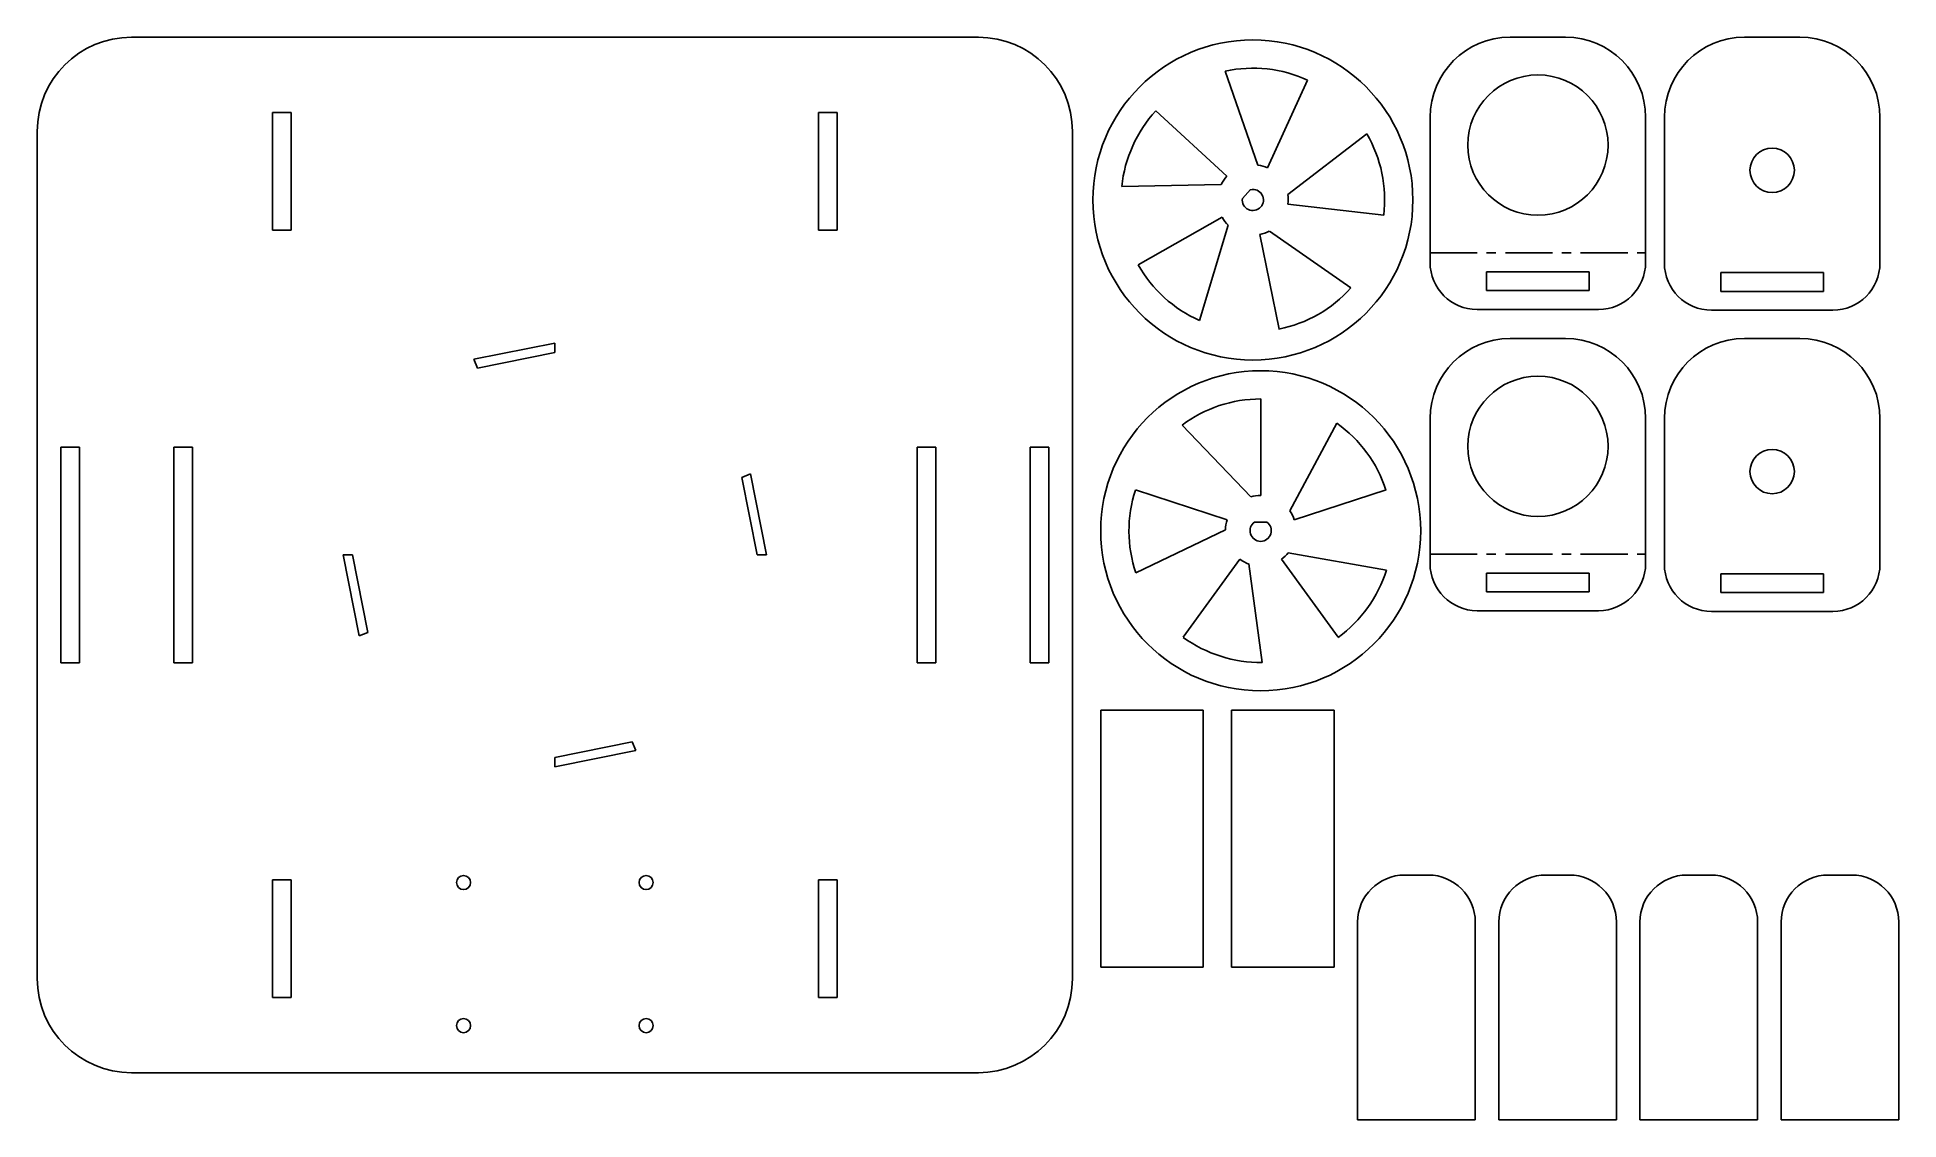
# Model space of a CAD drawing. Header units: inches. Extents: x 1 to 20.8, y 11.7 to 23.2.
import ezdxf

# ---------------------------------------------------------------- set-up
doc = ezdxf.new("R2010")
doc.units = ezdxf.units.IN
doc.header["$MEASUREMENT"] = 0
doc.linetypes.add('CENTERX2', pattern=[0.8, 0.5, -0.1, 0.1, -0.1])

msp = doc.modelspace()

# ---------------------------------------------------------------- linework, layer by layer
at = {"color": 7, "linetype": 'Continuous', "lineweight": 25}
for p, q in [((11.036, 23.155), (2.036, 23.155)), ((16.686, 23.155), (17.276, 23.155)), ((19.176, 23.155), (19.766, 23.155)), ((13.66, 22.795), (14.007, 21.797)), ((14.535, 22.699), (14.109, 21.767)), ((3.736, 22.355), (3.536, 22.355)), ((3.536, 22.355), (3.536, 21.105)), ((3.736, 21.105), (3.736, 22.355)), ((9.536, 22.355), (9.336, 22.355)), ((9.336, 22.355), (9.336, 21.105)), ((9.536, 21.105), (9.536, 22.355)), ((12.922, 22.373), (13.677, 21.68)), ((1.036, 22.155), (1.036, 13.155)), ((12.036, 13.155), (12.036, 22.155)), ((15.836, 20.763), (15.836, 22.305)), ((18.126, 22.305), (18.126, 20.763)), ((18.326, 20.755), (18.326, 22.305)), ((20.616, 22.305), (20.616, 20.755)), ((15.165, 22.128), (14.324, 21.483)), ((12.561, 21.57), (13.617, 21.591)), ((13.842, 21.441), (13.928, 21.536)), ((15.344, 21.266), (14.326, 21.383)), ((12.734, 20.738), (13.627, 21.242)), ((3.536, 21.105), (3.736, 21.105)), ((9.336, 21.105), (9.536, 21.105)), ((13.386, 20.146), (13.692, 21.157)), ((14.231, 20.054), (14.028, 21.058)), ((14.995, 20.491), (14.128, 21.094)), ((16.436, 20.663), (17.526, 20.663)), ((16.436, 20.463), (16.436, 20.663)), ((17.526, 20.663), (17.526, 20.463)), ((18.926, 20.655), (20.016, 20.655)), ((18.926, 20.455), (18.926, 20.655)), ((20.016, 20.655), (20.016, 20.455)), ((17.526, 20.463), (16.436, 20.463)), ((20.016, 20.455), (18.926, 20.455)), ((17.626, 20.263), (16.336, 20.263)), ((20.116, 20.255), (18.826, 20.255)), ((6.536, 19.905), (5.675, 19.734)), ((5.713, 19.641), (6.536, 19.805)), ((6.536, 19.805), (6.536, 19.905)), ((16.686, 19.955), (17.276, 19.955)), ((19.176, 19.955), (19.766, 19.955)), ((5.675, 19.734), (5.713, 19.641)), ((14.036, 19.312), (14.036, 18.287)), ((13.2, 19.035), (13.93, 18.272)), ((14.846, 19.054), (14.346, 18.124)), ((15.836, 17.563), (15.836, 19.105)), ((18.126, 19.105), (18.126, 17.563)), ((18.326, 17.555), (18.326, 19.105)), ((20.616, 19.105), (20.616, 17.555)), ((1.486, 18.8), (1.286, 18.8)), ((1.286, 18.8), (1.286, 16.51)), ((1.486, 16.51), (1.486, 18.8)), ((2.686, 18.8), (2.486, 18.8)), ((2.486, 18.8), (2.486, 16.51)), ((2.686, 16.51), (2.686, 18.8)), ((10.586, 18.8), (10.386, 18.8)), ((10.386, 18.8), (10.386, 16.51)), ((10.586, 16.51), (10.586, 18.8)), ((11.786, 18.8), (11.586, 18.8)), ((11.586, 18.8), (11.586, 16.51)), ((11.786, 16.51), (11.786, 18.8)), ((8.615, 18.516), (8.522, 18.478)), ((8.522, 18.478), (8.686, 17.655)), ((8.786, 17.655), (8.615, 18.516)), ((12.705, 18.345), (13.679, 18.028)), ((15.368, 18.345), (14.393, 18.028)), ((13.972, 18.005), (14.1, 18.005)), ((12.71, 17.465), (13.661, 17.923)), ((4.386, 17.655), (4.286, 17.655)), ((4.286, 17.655), (4.457, 16.794)), ((4.55, 16.832), (4.386, 17.655)), ((8.686, 17.655), (8.786, 17.655)), ((13.213, 16.78), (13.816, 17.609)), ((14.859, 16.78), (14.256, 17.609)), ((15.372, 17.495), (14.329, 17.678)), ((14.052, 16.512), (13.91, 17.559)), ((16.436, 17.463), (17.526, 17.463)), ((16.436, 17.263), (16.436, 17.463)), ((17.526, 17.463), (17.526, 17.263)), ((18.926, 17.455), (20.016, 17.455)), ((18.926, 17.255), (18.926, 17.455)), ((20.016, 17.455), (20.016, 17.255)), ((17.526, 17.263), (16.436, 17.263)), ((20.016, 17.255), (18.926, 17.255)), ((17.626, 17.063), (16.336, 17.063)), ((20.116, 17.055), (18.826, 17.055)), ((4.457, 16.794), (4.55, 16.832)), ((1.286, 16.51), (1.486, 16.51)), ((2.486, 16.51), (2.686, 16.51)), ((10.386, 16.51), (10.586, 16.51)), ((11.586, 16.51), (11.786, 16.51)), ((12.336, 16.005), (13.426, 16.005)), ((12.336, 13.276), (12.336, 16.005)), ((13.426, 16.005), (13.426, 13.276)), ((13.726, 16.005), (13.726, 13.276)), ((14.816, 16.005), (13.726, 16.005)), ((14.816, 13.276), (14.816, 16.005)), ((6.536, 15.505), (7.359, 15.668)), ((7.359, 15.668), (7.397, 15.576)), ((7.397, 15.576), (6.536, 15.405)), ((6.536, 15.405), (6.536, 15.505)), ((15.566, 14.255), (15.816, 14.255)), ((17.066, 14.255), (17.316, 14.255)), ((18.566, 14.255), (18.816, 14.255)), ((20.066, 14.255), (20.316, 14.255)), ((3.736, 14.205), (3.536, 14.205)), ((3.536, 14.205), (3.536, 12.955)), ((3.736, 12.955), (3.736, 14.205)), ((9.536, 14.205), (9.336, 14.205)), ((9.336, 14.205), (9.336, 12.955)), ((9.536, 12.955), (9.536, 14.205)), ((15.066, 11.655), (15.066, 13.755)), ((16.316, 13.755), (16.316, 11.655)), ((16.566, 11.655), (16.566, 13.755)), ((17.816, 13.755), (17.816, 11.655)), ((18.066, 11.655), (18.066, 13.755)), ((19.316, 13.755), (19.316, 11.655)), ((19.566, 11.655), (19.566, 13.755)), ((20.816, 13.755), (20.816, 11.655)), ((13.426, 13.276), (12.336, 13.276)), ((13.726, 13.276), (14.816, 13.276)), ((3.536, 12.955), (3.736, 12.955)), ((9.336, 12.955), (9.536, 12.955)), ((2.036, 12.155), (11.036, 12.155)), ((16.316, 11.655), (15.066, 11.655)), ((17.816, 11.655), (16.566, 11.655)), ((19.316, 11.655), (18.066, 11.655)), ((20.816, 11.655), (19.566, 11.655))]:
    msp.add_line(p, q, dxfattribs=at)
at = {"color": 7, "linetype": 'CENTERX2'}
for p, q in [((15.836, 20.863), (18.126, 20.863)), ((15.836, 17.663), (18.126, 17.663))]:
    msp.add_line(p, q, dxfattribs=at)
at = {"color": 7, "linetype": 'Continuous', "lineweight": 25}
for centre, radius in [((13.953, 21.426), 1.7), ((16.982, 22.009), 0.745), ((19.471, 21.741), 0.236), ((14.036, 17.912), 1.7), ((16.982, 18.809), 0.745), ((19.471, 18.541), 0.236), ((5.566, 14.175), 0.075), ((7.506, 14.175), 0.075), ((5.566, 12.655), 0.075), ((7.506, 12.655), 0.075)]:
    msp.add_circle(centre, radius, dxfattribs=at)
for centre, radius, start, end in [((2.036, 22.155), 1, 90, 180), ((11.036, 22.155), 1, 0, 90), ((16.686, 22.305), 0.85, 90, 180), ((17.276, 22.305), 0.85, 0, 90), ((19.176, 22.305), 0.85, 90, 180), ((19.766, 22.305), 0.85, 0, 90), ((13.953, 21.426), 1.4, 65.4379, 102.0934), ((13.953, 21.426), 1.4, 137.4379, 174.0934), ((13.953, 21.426), 1.4, 353.4379, 30.0928), ((13.953, 21.426), 0.375, 65.4379, 81.8016), ((13.953, 21.426), 0.375, 137.4379, 153.8016), ((13.953, 21.426), 0.112, 172.13, 102.7458), ((13.953, 21.426), 0.375, 353.4379, 8.8059), ((13.953, 21.426), 0.375, 209.4379, 225.8016), ((13.953, 21.426), 0.375, 281.4379, 297.8016), ((13.953, 21.426), 1.4, 209.4379, 246.0934), ((16.336, 20.763), 0.5, 180, 270), ((17.626, 20.763), 0.5, 270, 0), ((18.826, 20.755), 0.5, 180, 270), ((20.116, 20.755), 0.5, 270, 0), ((13.953, 21.426), 1.4, 281.4379, 318.0934), ((16.686, 19.105), 0.85, 90, 180), ((17.276, 19.105), 0.85, 0, 90), ((19.176, 19.105), 0.85, 90, 180), ((19.766, 19.105), 0.85, 0, 90), ((14.036, 17.912), 1.4, 90, 126.6555), ((14.036, 17.912), 1.4, 18, 54.6555), ((14.036, 17.912), 1.4, 162, 198.6555), ((14.036, 17.912), 0.375, 90, 106.3637), ((14.036, 17.912), 0.375, 162, 178.3637), ((14.036, 17.912), 0.113, 124.6921, 55.3079), ((14.036, 17.912), 0.375, 18, 34.3637), ((14.036, 17.912), 0.375, 234, 250.3637), ((14.036, 17.912), 0.375, 306, 321.368), ((14.036, 17.912), 1.4, 306, 342.6549), ((16.336, 17.563), 0.5, 180, 270), ((17.626, 17.563), 0.5, 270, 0), ((18.826, 17.555), 0.5, 180, 270), ((20.116, 17.555), 0.5, 270, 0), ((14.036, 17.912), 1.4, 234, 270.6555), ((15.566, 13.755), 0.5, 90, 180), ((15.816, 13.755), 0.5, 0, 90), ((17.066, 13.755), 0.5, 90, 180), ((17.316, 13.755), 0.5, 0, 90), ((18.566, 13.755), 0.5, 90, 180), ((18.816, 13.755), 0.5, 0, 90), ((20.066, 13.755), 0.5, 90, 180), ((20.316, 13.755), 0.5, 0, 90), ((2.036, 13.155), 1, 180, 270), ((11.036, 13.155), 1, 270, 0)]:
    msp.add_arc(centre, radius, start, end, dxfattribs=at)

doc.saveas('drawing.dxf')
